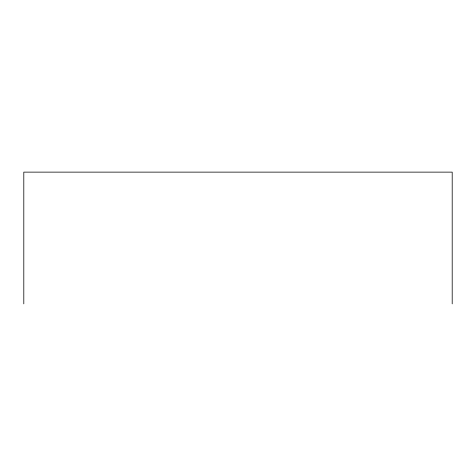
<?xml version="1.0" encoding="UTF-8"?>
<svg xmlns="http://www.w3.org/2000/svg" width="476" height="476" viewBox="0 0 476 476"><rect width="100%" height="100%" fill="white"/><g stroke="black" fill="none" stroke-linecap="round" stroke-linejoin="round"><path stroke-width="0.71" d="M452.2 303.872L452.2 172.128L23.8 172.128L23.8 303.872"/></g></svg>
